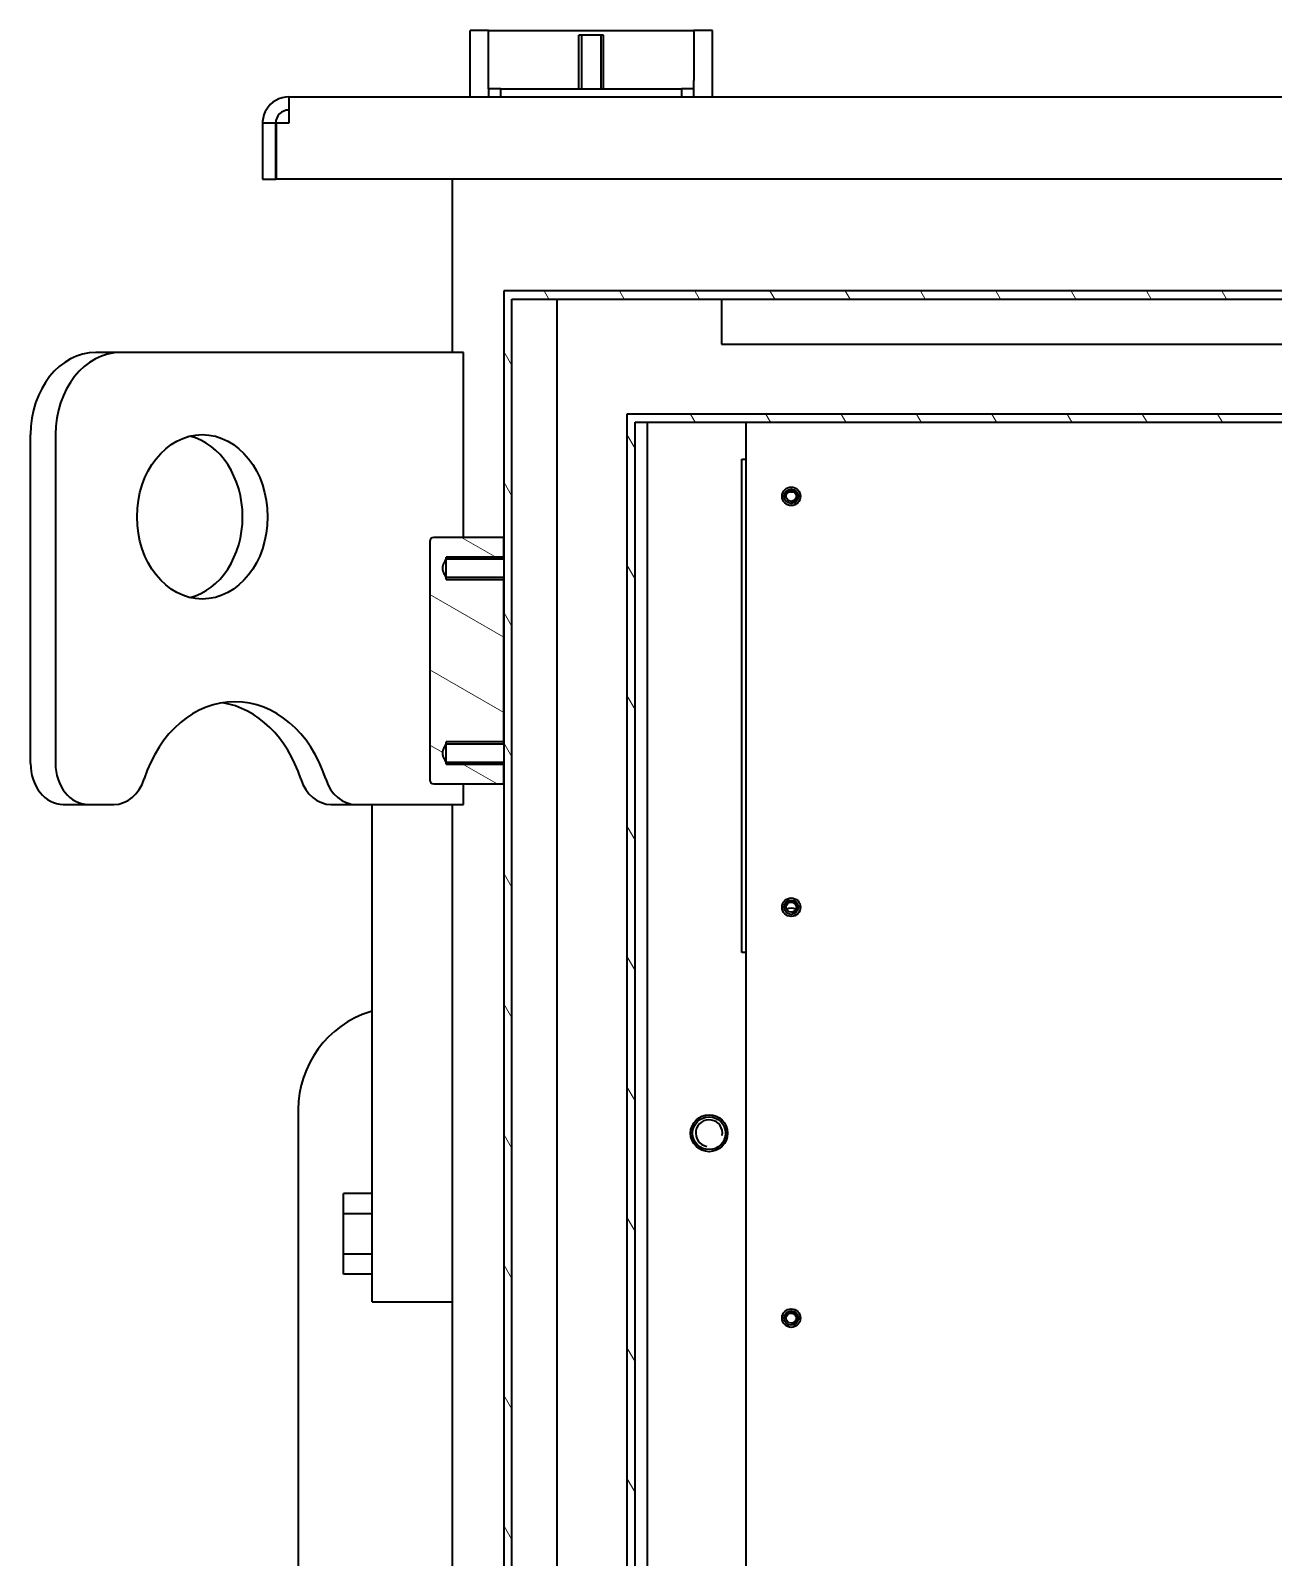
# Model space of a CAD drawing. Header units: millimetres. Extents: x 0 to 5945, y 0 to 4205.
# Drawn here: x 1487 to 1789.6, y 519.1 to 890.7 of the extents above; entities that cross this region are included whole.
import ezdxf

# ---------------------------------------------------------------- set-up
doc = ezdxf.new("R2010")
doc.units = ezdxf.units.MM
doc.header["$LTSCALE"] = 5
for name, color, linetype, lineweight in [('가시적인 것(ISO)', 3, 'Continuous', 40), ('가시적인 좁은 것(ISO)', 3, 'Continuous', 35), ('해치(ISO)', 7, 'Continuous', 18)]:
    doc.layers.add(name, color=color, linetype=linetype, lineweight=lineweight)

msp = doc.modelspace()

# ---------------------------------------------------------------- hatches: boundary and pattern name
at = {"layer": '해치(ISO)'}
h = msp.add_hatch(dxfattribs=at)
h.set_pattern_fill('ANSI31', color=256, scale=127, angle=75.00018, style=0)
h.set_pattern_definition([(120.0002, (0, 0), (-13.74813, -7.93754), [])])
h.paths.add_polyline_path([(1602.237, 257.352), (2132.237, 257.352), (2132.237, 827.352), (1602.237, 827.352), (1602.237, 767.352), (1602.237, 762.575), (1602.237, 762.103), (1602.237, 757.6), (1602.237, 757.128), (1602.237, 717.575), (1602.237, 717.103), (1602.237, 712.6), (1602.237, 712.128), (1602.237, 707.352), (1602.237, 377.352), (1602.237, 372.575), (1602.237, 372.103), (1602.237, 367.6), (1602.237, 367.128), (1602.237, 327.575), (1602.237, 327.103), (1602.237, 322.6), (1602.237, 322.128), (1602.237, 317.352)])
h.paths.add_polyline_path([(1604.237, 259.352), (1604.237, 825.352), (2130.237, 825.352), (2130.237, 259.352)], flags=0)
edge = h.paths.add_edge_path()
edge.add_ellipse((1657.237, 307.352), major_axis=(-4, 0), ratio=1, start_angle=0, end_angle=360)
h.paths.add_polyline_path([(2102.237, 287.352), (2102.237, 797.352), (1632.237, 797.352), (1632.237, 287.352)])
h.paths.add_polyline_path([(1634.237, 289.352), (1634.237, 795.352), (2100.237, 795.352), (2100.237, 289.352)], flags=0)
h = msp.add_hatch(dxfattribs=at)
h.set_pattern_fill('ANSI31', color=256, scale=127, angle=105.00025, style=0)
h.set_pattern_definition([(150.0002, (0, 0), (-7.93744, -13.74819), [])])
edge = h.paths.add_edge_path()
edge.add_line((1588.237, 717.103), (1602.237, 717.103))
edge.add_line((1602.237, 717.103), (1602.237, 717.575))
edge.add_line((1602.237, 717.575), (1602.237, 757.128))
edge.add_line((1602.237, 757.128), (1602.237, 757.6))
edge.add_line((1602.237, 757.6), (1588.237, 757.6))
edge.add_spline(control_points=[(1588.237, 757.6), (1587.019, 759.852), (1588.237, 762.103)], knot_values=[0, 0, 0, 0.4811562, 0.4811562, 0.4811562], weights=[1, 2.2989303, 1], degree=2, periodic=0)
edge.add_line((1588.237, 762.103), (1602.237, 762.103))
edge.add_line((1602.237, 762.103), (1602.237, 762.575))
edge.add_line((1602.237, 762.575), (1602.237, 767.352))
edge.add_line((1602.237, 767.352), (1585.237, 767.352))
edge.add_ellipse((1585.237, 766.352), major_axis=(0, 1), ratio=1, start_angle=0, end_angle=90)
edge.add_line((1584.237, 766.352), (1584.237, 708.352))
edge.add_ellipse((1585.237, 708.352), major_axis=(-1, 0), ratio=1, start_angle=0, end_angle=90)
edge.add_line((1585.237, 707.352), (1602.237, 707.352))
edge.add_line((1602.237, 707.352), (1602.237, 712.128))
edge.add_line((1602.237, 712.128), (1602.237, 712.6))
edge.add_line((1602.237, 712.6), (1588.237, 712.6))
edge.add_spline(control_points=[(1588.237, 712.6), (1587.019, 714.852), (1588.237, 717.103)], knot_values=[0, 0, 0, 0.4811562, 0.4811562, 0.4811562], weights=[1, 2.2989303, 1], degree=2, periodic=0)

# ---------------------------------------------------------------- linework, layer by layer
at = {"layer": '가시적인 것(ISO)'}
for p, q in [((1598.537, 890.7), (1594.037, 890.7)), ((1594.037, 874.552), (1594.037, 890.7)), ((1598.537, 890.7), (1648.537, 890.7)), ((1598.537, 878.552), (1598.537, 890.7)), ((1626.537, 889.552), (1620.537, 889.552)), ((1620.537, 876.552), (1620.537, 889.552)), ((1626.537, 876.552), (1626.537, 889.552)), ((1653.037, 890.7), (1648.537, 890.7)), ((1648.537, 890.7), (1648.537, 878.552)), ((1653.037, 874.552), (1653.037, 890.7)), ((1598.537, 876.552), (1598.537, 878.552)), ((1648.537, 876.552), (1648.537, 878.552)), ((1549.937, 874.552), (2184.537, 874.552)), ((1549.937, 874.552), (1549.937, 871.352)), ((1601.537, 876.552), (1598.537, 876.552)), ((1598.537, 876.552), (1598.537, 874.552)), ((1601.537, 874.552), (1601.537, 876.552)), ((1601.537, 876.552), (1645.537, 876.552)), ((1648.537, 876.552), (1645.537, 876.552)), ((1645.537, 876.552), (1645.537, 874.552)), ((1648.537, 874.552), (1648.537, 876.552)), ((1549.937, 871.352), (1549.937, 868.152)), ((1546.737, 868.152), (1543.537, 868.152)), ((1543.537, 868.152), (1543.537, 854.552)), ((1546.737, 854.552), (1546.737, 868.152)), ((1549.937, 868.152), (1546.837, 868.152)), ((1546.837, 868.152), (1546.837, 854.552)), ((1543.537, 854.552), (1546.737, 854.552)), ((2187.637, 854.552), (1546.837, 854.552)), ((1589.737, 812.352), (1589.737, 854.552)), ((2132.237, 827.352), (1602.237, 827.352)), ((1602.237, 827.352), (1602.237, 257.352)), ((1604.237, 259.352), (1604.237, 825.352)), ((1604.237, 825.352), (2130.237, 825.352)), ((1615.237, 259.352), (1615.237, 825.352)), ((1655.237, 825.352), (1655.237, 814.352)), ((1655.237, 814.352), (2079.237, 814.352)), ((1509.01, 812.352), (1502.934, 812.352)), ((1592.411, 812.352), (1509.01, 812.352)), ((1592.411, 767.352), (1592.411, 812.352)), ((2102.237, 797.352), (1632.237, 797.352)), ((1632.237, 797.352), (1632.237, 287.352)), ((1634.237, 289.352), (1634.237, 795.352)), ((1634.237, 795.352), (2100.237, 795.352)), ((1637.237, 296.352), (1637.237, 795.352)), ((1661.237, 433.852), (1661.237, 795.352)), ((1487.048, 712.352), (1487.048, 792.352)), ((1493.124, 792.352), (1493.124, 712.352)), ((1660.237, 666.352), (1660.237, 786.352)), ((1660.237, 786.352), (1661.237, 786.352)), ((1672.952, 778.352), (1671.521, 778.352)), ((1584.237, 766.352), (1584.237, 708.352)), ((1602.237, 767.352), (1585.237, 767.352)), ((1602.237, 762.103), (1602.237, 767.352)), ((1588.237, 757.128), (1588.237, 762.575)), ((1588.237, 762.103), (1602.237, 762.103)), ((1602.237, 757.6), (1588.237, 757.6)), ((1602.237, 717.103), (1602.237, 757.6)), ((1588.237, 712.128), (1588.237, 717.575)), ((1588.237, 717.103), (1602.237, 717.103)), ((1602.237, 712.6), (1588.237, 712.6)), ((1602.237, 707.352), (1602.237, 712.6)), ((1585.237, 707.352), (1602.237, 707.352)), ((1592.411, 702.352), (1592.411, 707.352)), ((1494.991, 702.352), (1501.067, 702.352)), ((1501.067, 702.352), (1507.357, 702.352)), ((1560.188, 702.352), (1566.264, 702.352)), ((1566.264, 702.352), (1592.411, 702.352)), ((1570.237, 588.352), (1570.237, 702.352)), ((1589.737, 377.352), (1589.737, 702.352)), ((1661.237, 666.352), (1660.237, 666.352)), ((1570.237, 652.085), (1569.719, 651.922)), ((1552.237, 628.079), (1552.237, 183.074)), ((1570.237, 607.666), (1563.237, 607.666)), ((1563.237, 602.759), (1563.237, 607.666)), ((1570.237, 602.759), (1563.237, 602.759)), ((1563.237, 592.944), (1563.237, 602.759)), ((1570.237, 592.944), (1563.237, 592.944)), ((1563.237, 588.037), (1563.237, 592.944)), ((1570.237, 588.037), (1563.237, 588.037)), ((1570.237, 581.352), (1570.237, 588.352)), ((1570.237, 581.352), (1589.737, 581.352))]:
    msp.add_line(p, q, dxfattribs=at)
for centre, radius in [((1672.237, 777.352), 2.25), ((1672.237, 777.352), 1.75), ((1672.237, 777.352), 1.229), ((1672.237, 677.352), 2.25), ((1672.237, 677.352), 1.75), ((1672.237, 677.352), 1.229), ((1652.237, 622.352), 4.5), ((1652.237, 622.352), 4), ((1672.237, 577.352), 2.25), ((1672.237, 577.352), 1.75), ((1672.237, 577.352), 1.229)]:
    msp.add_circle(centre, radius, dxfattribs=at)
for centre, radius, start, end in [((1549.937, 868.152), 6.4, 90, 150), ((1549.937, 868.152), 6.4, 150, 180), ((1549.937, 868.152), 3.2, 90, 180), ((1585.237, 766.352), 1, 90, 180), ((1585.237, 708.352), 1, 180, 270), ((1672.237, 674.352), 2.75, 65.80718, 114.19282), ((1577.237, 628.079), 25, 107.5, 180)]:
    msp.add_arc(centre, radius, start, end, dxfattribs=at)
for centre, major_axis, start_param, end_param in [((1502.934, 792.352), (0, 20), 0, 1.5707963), ((1509.01, 792.352), (0, 20), 0, 1.5707963), ((1522.792, 772.352), (0, -20), 0.1923988, 2.9491938), ((1536.81, 697.352), (0, 30), 5.0967858, 7.4695849), ((1530.735, 697.352), (0, 30), 5.0967858, 6.1553615), ((1494.991, 712.352), (0, -10), 4.712389, 6.2831853), ((1501.067, 712.352), (0, -10), 4.712389, 6.2831853), ((1507.357, 712.352), (0, -10), 0, 1.1863996), ((1560.188, 712.352), (0, -10), 5.0967858, 6.2831853), ((1566.264, 712.352), (0, -10), 5.0967858, 6.2831853)]:
    msp.add_ellipse(centre, major_axis=major_axis, ratio=0.7943003, start_param=start_param, end_param=end_param, dxfattribs=at)
msp.add_ellipse((1528.867, 772.352), major_axis=(0, 20), ratio=0.7943003, dxfattribs=at)
for points in [[(1588.237, 757.6), (1587.019, 759.852), (1588.237, 762.103)], [(1588.237, 712.6), (1587.019, 714.852), (1588.237, 717.103)]]:
    msp.add_rational_spline(points, [1, 2.29893026625, 1], degree=2, dxfattribs=at)
at = {"layer": '가시적인 좁은 것(ISO)'}
for p, q in [((1621.136, 889.552), (1621.136, 876.552)), ((1621.136, 889.552), (1621.136, 876.552)), ((1625.938, 876.552), (1625.938, 889.552)), ((1625.938, 876.552), (1625.938, 889.552)), ((1602.237, 762.575), (1588.237, 762.575)), ((1588.237, 757.128), (1602.237, 757.128)), ((1602.237, 717.575), (1588.237, 717.575)), ((1588.237, 712.128), (1602.237, 712.128))]:
    msp.add_line(p, q, dxfattribs=at)
for centre, radius, start, end in [((1672.237, 777.352), 1.5, 280, 190), ((1672.237, 677.352), 1.5, 280, 190), ((1652.237, 622.352), 3.256, 350, 260), ((1672.237, 577.352), 1.5, 280, 190)]:
    msp.add_arc(centre, radius, start, end, dxfattribs=at)

doc.saveas('drawing.dxf')
